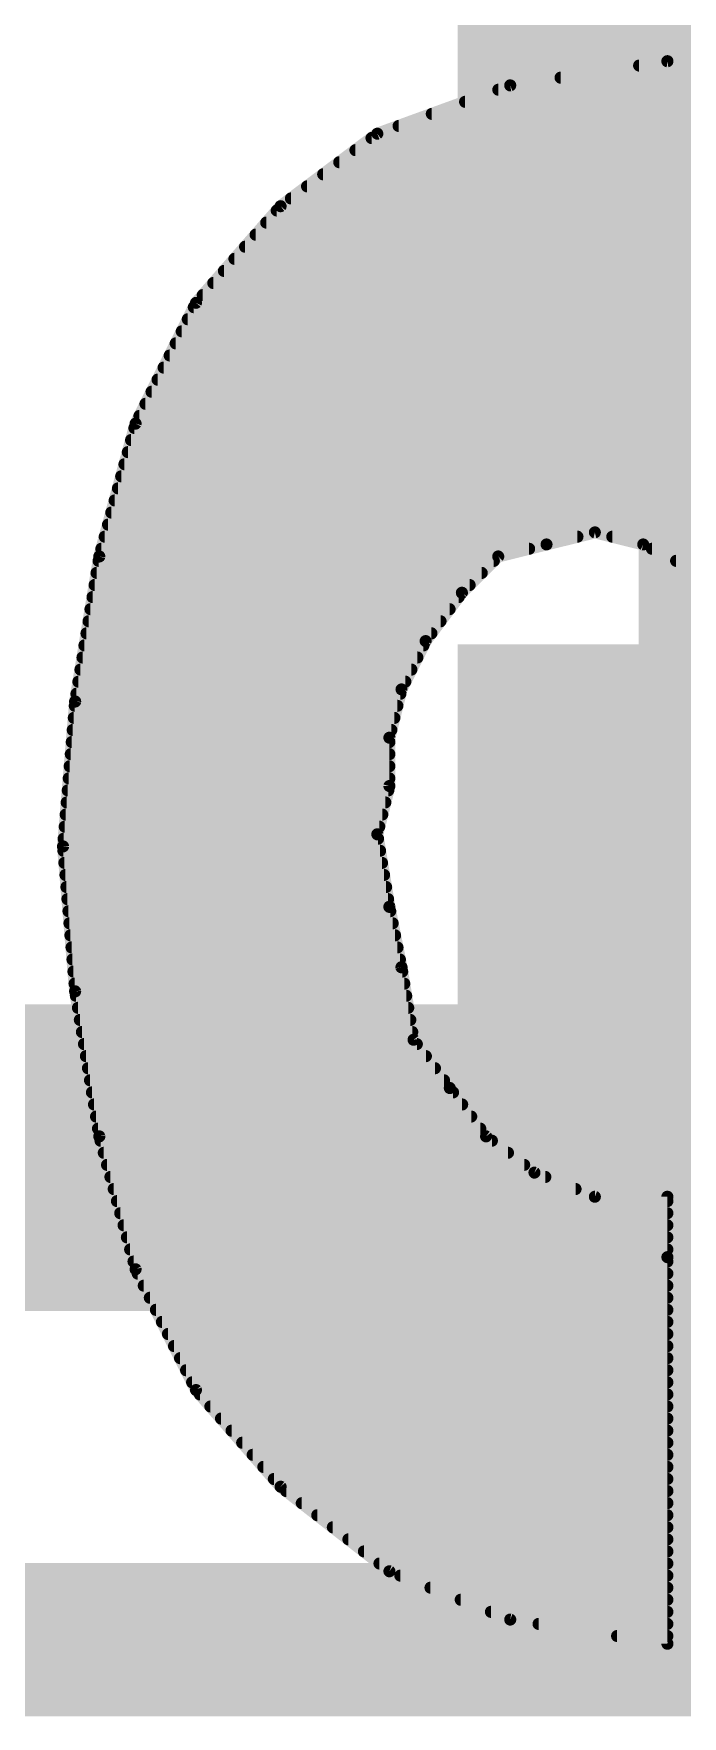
# Model space of a CAD drawing. Extents: x -33 to 74, y -20 to 37.
# Drawn here: x 8.089 to 8.626, y 6.323 to 7.716 of the extents above; entities that cross this region are included whole.
import ezdxf

# ---------------------------------------------------------------- set-up
doc = ezdxf.new("R2010")
doc.units = 0
for name, color, linetype in [('1', 12, 'CONTINUOUS'), ('22', 40, 'CONTINUOUS'), ('51', 53, 'CONTINUOUS')]:
    doc.layers.add(name, color=color, linetype=linetype)

# ---------------------------------------------------------------- blocks, each defined once
blk = doc.blocks.new('RECT')
blk.add_solid([(-0.5, -0.5), (0.5, -0.5), (-0.5, 0.5), (0.5, 0.5)])

msp = doc.modelspace()

# ---------------------------------------------------------------- linework, layer by layer
at = {"layer": '1', "const_width": 0.254}
msp.add_lwpolyline([(7.62, 6.786), (8.89, 6.786)], dxfattribs=at)
at = {"layer": '22', "const_width": 0.01}
for points in [[(8.6136, 7.6936), (8.4836, 7.6736)], [(8.5902, 7.69), (8.646, 7.69)], [(8.7036, 7.6836), (8.6136, 7.6936)], [(8.4836, 7.6736), (8.3736, 7.6336)], [(8.4737, 7.67), (8.7353, 7.67)], [(8.5252, 7.68), (8.712, 7.68)], [(8.4462, 7.66), (8.7587, 7.66)], [(8.4187, 7.65), (8.779, 7.65)], [(8.3736, 7.6336), (8.2936, 7.5736)], [(8.3688, 7.63), (8.809, 7.63)], [(8.3912, 7.64), (8.794, 7.64)], [(8.3555, 7.62), (8.824, 7.62)], [(8.3421, 7.61), (8.8366, 7.61)], [(8.3155, 7.59), (8.8533, 7.59)], [(8.3288, 7.6), (8.8449, 7.6)], [(8.2936, 7.5736), (8.2236, 7.4936)], [(8.3021, 7.58), (8.8616, 7.58)], [(8.2817, 7.56), (8.8783, 7.56)], [(8.2904, 7.57), (8.8699, 7.57)], [(8.2729, 7.55), (8.8857, 7.55)], [(8.2642, 7.54), (8.8914, 7.54)], [(8.2467, 7.52), (8.9028, 7.52)], [(8.2554, 7.53), (8.8971, 7.53)], [(8.2379, 7.51), (8.9085, 7.51)], [(8.2236, 7.4936), (8.1736, 7.3936)], [(8.2218, 7.49), (8.9199, 7.49)], [(8.2292, 7.5), (8.9142, 7.5)], [(8.2168, 7.48), (8.9257, 7.48)], [(8.2118, 7.47), (8.9314, 7.47)], [(8.2018, 7.45), (8.9428, 7.45)], [(8.2068, 7.46), (8.9371, 7.46)], [(8.1968, 7.44), (8.9485, 7.44)], [(8.1868, 7.42), (8.9599, 7.42)], [(8.1918, 7.43), (8.9542, 7.43)], [(8.1818, 7.41), (8.9644, 7.41)], [(8.1736, 7.3936), (8.1436, 7.2836)], [(8.1768, 7.4), (8.9666, 7.4)], [(8.1699, 7.38), (8.9711, 7.38)], [(8.1726, 7.39), (8.9688, 7.39)], [(8.1672, 7.37), (8.9733, 7.37)], [(8.1617, 7.35), (8.9777, 7.35)], [(8.1644, 7.36), (8.9755, 7.36)], [(8.159, 7.34), (8.98, 7.34)], [(8.1563, 7.33), (8.9822, 7.33)], [(8.1508, 7.31), (8.987, 7.31)], [(8.1535, 7.32), (8.9845, 7.32)], [(8.1481, 7.3), (8.5392, 7.3)], [(8.5136, 7.2936), (8.5536, 7.3036)], [(8.5536, 7.3036), (8.5936, 7.2936)], [(8.568, 7.3), (8.9895, 7.3)], [(8.1436, 7.2836), (8.1236, 7.1636)], [(8.143, 7.28), (8.47, 7.28)], [(8.1453, 7.29), (8.4992, 7.29)], [(8.4436, 7.2536), (8.4736, 7.2836)], [(8.4736, 7.2836), (8.5136, 7.2936)], [(8.5936, 7.2936), (8.6336, 7.2736)], [(8.6008, 7.29), (8.992, 7.29)], [(8.6208, 7.28), (8.9945, 7.28)], [(8.1413, 7.27), (8.46, 7.27)], [(8.1397, 7.26), (8.45, 7.26)], [(8.4136, 7.2136), (8.4436, 7.2536)], [(8.1363, 7.24), (8.4334, 7.24)], [(8.138, 7.25), (8.4409, 7.25)], [(8.1347, 7.23), (8.4259, 7.23)], [(8.133, 7.22), (8.4184, 7.22)], [(8.3936, 7.1736), (8.4136, 7.2136)], [(8.1297, 7.2), (8.4068, 7.2)], [(8.1313, 7.21), (8.4118, 7.21)], [(8.128, 7.19), (8.4018, 7.19)], [(8.1247, 7.17), (8.3927, 7.17)], [(8.1263, 7.18), (8.3968, 7.18)], [(8.3836, 7.1336), (8.3936, 7.1736)], [(8.1236, 7.1636), (8.1136, 7.0436)], [(8.1233, 7.16), (8.3902, 7.16)], [(8.1225, 7.15), (8.3877, 7.15)], [(8.1208, 7.13), (8.3836, 7.13)], [(8.1216, 7.14), (8.3852, 7.14)], [(8.3836, 7.0936), (8.3836, 7.1336)], [(8.12, 7.12), (8.3836, 7.12)], [(8.1183, 7.1), (8.3836, 7.1)], [(8.1191, 7.11), (8.3836, 7.11)], [(8.1175, 7.09), (8.3827, 7.09)], [(8.3736, 7.0536), (8.3836, 7.0936)], [(8.1166, 7.08), (8.3802, 7.08)], [(8.115, 7.06), (8.3752, 7.06)], [(8.1158, 7.07), (8.3777, 7.07)], [(8.1136, 7.0436), (8.1236, 6.9236)], [(8.1141, 7.05), (8.3742, 7.05)], [(8.3836, 6.9936), (8.3736, 7.0536)], [(8.1139, 7.04), (8.3759, 7.04)], [(8.1147, 7.03), (8.3775, 7.03)], [(8.1156, 7.02), (8.3792, 7.02)], [(8.1164, 7.01), (8.3809, 7.01)], [(8.1172, 7), (8.3825, 7)], [(8.1181, 6.99), (8.3843, 6.99)], [(8.3936, 6.9436), (8.3836, 6.9936)], [(8.1189, 6.98), (8.3863, 6.98)], [(8.1197, 6.97), (8.3883, 6.97)], [(8.1206, 6.96), (8.3903, 6.96)], [(8.1214, 6.95), (8.3923, 6.95)], [(8.1222, 6.94), (8.3942, 6.94)], [(8.4036, 6.8836), (8.3936, 6.9436)], [(8.1231, 6.93), (8.3959, 6.93)], [(8.1236, 6.9236), (8.1436, 6.8036)], [(8.1242, 6.92), (8.3975, 6.92)], [(8.1259, 6.91), (8.3992, 6.91)], [(8.1275, 6.9), (8.4009, 6.9)], [(8.1292, 6.89), (8.4025, 6.89)], [(8.1309, 6.88), (8.4063, 6.88)], [(8.4336, 6.8436), (8.4036, 6.8836)], [(8.1325, 6.87), (8.4138, 6.87)], [(8.1342, 6.86), (8.4213, 6.86)], [(8.1359, 6.85), (8.4288, 6.85)], [(8.1375, 6.84), (8.4363, 6.84)], [(8.4636, 6.8036), (8.4336, 6.8436)], [(8.1392, 6.83), (8.4438, 6.83)], [(8.1409, 6.82), (8.4513, 6.82)], [(8.1425, 6.81), (8.4588, 6.81)], [(8.1436, 6.8036), (8.1736, 6.6936)], [(8.1446, 6.8), (8.4684, 6.8)], [(8.5036, 6.7736), (8.4636, 6.8036)], [(8.1473, 6.79), (8.4817, 6.79)], [(8.15, 6.78), (8.4951, 6.78)], [(8.1528, 6.77), (8.5126, 6.77)], [(8.5536, 6.7536), (8.5036, 6.7736)], [(8.1555, 6.76), (8.5376, 6.76)], [(8.6136, 6.7536), (8.5536, 6.7536)], [(8.6136, 6.7036), (8.6136, 6.7536)], [(8.1582, 6.75), (8.6136, 6.75)], [(8.1609, 6.74), (8.6136, 6.74)], [(8.1637, 6.73), (8.6136, 6.73)], [(8.1664, 6.72), (8.6136, 6.72)], [(8.1691, 6.71), (8.6136, 6.71)], [(8.1719, 6.7), (8.6136, 6.7)], [(8.6136, 6.3836), (8.6136, 6.7036)], [(8.1736, 6.6936), (8.2236, 6.5936)], [(8.1754, 6.69), (8.6136, 6.69)], [(8.1804, 6.68), (8.6136, 6.68)], [(8.1854, 6.67), (8.6136, 6.67)], [(8.1904, 6.66), (8.6136, 6.66)], [(8.1954, 6.65), (8.6136, 6.65)], [(8.2004, 6.64), (8.6136, 6.64)], [(8.2054, 6.63), (8.6136, 6.63)], [(8.2104, 6.62), (8.6136, 6.62)], [(8.2154, 6.61), (8.6136, 6.61)], [(8.2204, 6.6), (8.6136, 6.6)], [(8.2236, 6.5936), (8.2936, 6.5136)], [(8.2268, 6.59), (8.6136, 6.59)], [(8.2355, 6.58), (8.6136, 6.58)], [(8.2443, 6.57), (8.6136, 6.57)], [(8.253, 6.56), (8.6136, 6.56)], [(8.2618, 6.55), (8.6136, 6.55)], [(8.2705, 6.54), (8.6136, 6.54)], [(8.2793, 6.53), (8.6136, 6.53)], [(8.288, 6.52), (8.6136, 6.52)], [(8.2936, 6.5136), (8.3836, 6.4436)], [(8.2982, 6.51), (8.6136, 6.51)], [(8.3111, 6.5), (8.6136, 6.5)], [(8.3239, 6.49), (8.6136, 6.49)], [(8.3368, 6.48), (8.6136, 6.48)], [(8.3497, 6.47), (8.6136, 6.47)], [(8.3625, 6.46), (8.6136, 6.46)], [(8.3754, 6.45), (8.6136, 6.45)], [(8.3836, 6.4436), (8.4836, 6.4036)], [(8.3926, 6.44), (8.6136, 6.44)], [(8.4176, 6.43), (8.6136, 6.43)], [(8.4426, 6.42), (8.6136, 6.42)], [(8.4676, 6.41), (8.6136, 6.41)], [(8.4836, 6.4036), (8.6136, 6.3836)], [(8.507, 6.4), (8.6136, 6.4)], [(8.572, 6.39), (8.6136, 6.39)]]:
    msp.add_lwpolyline(points, dxfattribs=at)
at = {"layer": '22', "const_width": 0.005}
for points in [[(8.5902, 7.6925, 1), (8.5902, 7.6875)], [(8.6139, 7.6961, 1), (8.6133, 7.6911)], [(8.614, 7.6911, 1), (8.6132, 7.6961)], [(8.4737, 7.6725, 1), (8.4737, 7.6675)], [(8.4832, 7.6761, 1), (8.484, 7.6711)], [(8.4845, 7.6713, 1), (8.4827, 7.6759)], [(8.5252, 7.6825, 1), (8.5252, 7.6775)], [(8.4462, 7.6625, 1), (8.4462, 7.6575)], [(8.4187, 7.6525, 1), (8.4187, 7.6475)], [(8.3688, 7.6325, 1), (8.3688, 7.6275)], [(8.3727, 7.6359, 1), (8.3745, 7.6313)], [(8.3751, 7.6316, 1), (8.3721, 7.6356)], [(8.3912, 7.6425, 1), (8.3912, 7.6375)], [(8.3555, 7.6225, 1), (8.3555, 7.6175)], [(8.3421, 7.6125, 1), (8.3421, 7.6075)], [(8.3155, 7.5925, 1), (8.3155, 7.5875)], [(8.3288, 7.6025, 1), (8.3288, 7.5975)], [(8.2921, 7.5756, 1), (8.2951, 7.5716)], [(8.2955, 7.572, 1), (8.2917, 7.5752)], [(8.3021, 7.5825, 1), (8.3021, 7.5775)], [(8.2817, 7.5625, 1), (8.2817, 7.5575)], [(8.2904, 7.5725, 1), (8.2904, 7.5675)], [(8.2729, 7.5525, 1), (8.2729, 7.5475)], [(8.2642, 7.5425, 1), (8.2642, 7.5375)], [(8.2467, 7.5225, 1), (8.2467, 7.5175)], [(8.2554, 7.5325, 1), (8.2554, 7.5275)], [(8.2379, 7.5125, 1), (8.2379, 7.5075)], [(8.2218, 7.4925, 1), (8.2218, 7.4875)], [(8.2217, 7.4952, 1), (8.2255, 7.492)], [(8.2258, 7.4925, 1), (8.2214, 7.4947)], [(8.2292, 7.5025, 1), (8.2292, 7.4975)], [(8.2168, 7.4825, 1), (8.2168, 7.4775)], [(8.2118, 7.4725, 1), (8.2118, 7.4675)], [(8.2018, 7.4525, 1), (8.2018, 7.4475)], [(8.2068, 7.4625, 1), (8.2068, 7.4575)], [(8.1968, 7.4425, 1), (8.1968, 7.4375)], [(8.1868, 7.4225, 1), (8.1868, 7.4175)], [(8.1918, 7.4325, 1), (8.1918, 7.4275)], [(8.1818, 7.4125, 1), (8.1818, 7.4075)], [(8.1714, 7.3947, 1), (8.1758, 7.3925)], [(8.176, 7.3929, 1), (8.1712, 7.3943)], [(8.1768, 7.4025, 1), (8.1768, 7.3975)], [(8.1699, 7.3825, 1), (8.1699, 7.3775)], [(8.1726, 7.3925, 1), (8.1726, 7.3875)], [(8.1672, 7.3725, 1), (8.1672, 7.3675)], [(8.1617, 7.3525, 1), (8.1617, 7.3475)], [(8.1644, 7.3625, 1), (8.1644, 7.3575)], [(8.159, 7.3425, 1), (8.159, 7.3375)], [(8.1563, 7.3325, 1), (8.1563, 7.3275)], [(8.1508, 7.3125, 1), (8.1508, 7.3075)], [(8.1535, 7.3225, 1), (8.1535, 7.3175)], [(8.1481, 7.3025, 1), (8.1481, 7.2975)], [(8.5392, 7.2975, 1), (8.5392, 7.3025)], [(8.5542, 7.306, 1), (8.553, 7.3012)], [(8.5542, 7.3012, 1), (8.553, 7.306)], [(8.568, 7.3025, 1), (8.568, 7.2975)], [(8.143, 7.2825, 1), (8.143, 7.2775)], [(8.1461, 7.2832, 1), (8.1411, 7.284)], [(8.1412, 7.2843, 1), (8.146, 7.2829)], [(8.1453, 7.2925, 1), (8.1453, 7.2875)], [(8.47, 7.2775, 1), (8.47, 7.2825)], [(8.473, 7.286, 1), (8.4742, 7.2812)], [(8.4754, 7.2818, 1), (8.4718, 7.2854)], [(8.4992, 7.2875, 1), (8.4992, 7.2925)], [(8.513, 7.296, 1), (8.5142, 7.2912)], [(8.5142, 7.2912, 1), (8.513, 7.296)], [(8.5947, 7.2958, 1), (8.5925, 7.2914)], [(8.593, 7.2912, 1), (8.5942, 7.296)], [(8.6008, 7.2925, 1), (8.6008, 7.2875)], [(8.6208, 7.2825, 1), (8.6208, 7.2775)], [(8.1413, 7.2725, 1), (8.1413, 7.2675)], [(8.46, 7.2675, 1), (8.46, 7.2725)], [(8.1397, 7.2625, 1), (8.1397, 7.2575)], [(8.4418, 7.2554, 1), (8.4454, 7.2518)], [(8.4456, 7.2521, 1), (8.4416, 7.2551)], [(8.45, 7.2575, 1), (8.45, 7.2625)], [(8.1363, 7.2425, 1), (8.1363, 7.2375)], [(8.138, 7.2525, 1), (8.138, 7.2475)], [(8.4334, 7.2375, 1), (8.4334, 7.2425)], [(8.4409, 7.2475, 1), (8.4409, 7.2525)], [(8.1347, 7.2325, 1), (8.1347, 7.2275)], [(8.4259, 7.2275, 1), (8.4259, 7.2325)], [(8.133, 7.2225, 1), (8.133, 7.2175)], [(8.4116, 7.2151, 1), (8.4156, 7.2121)], [(8.4158, 7.2125, 1), (8.4114, 7.2147)], [(8.4184, 7.2175, 1), (8.4184, 7.2225)], [(8.1297, 7.2025, 1), (8.1297, 7.1975)], [(8.1313, 7.2125, 1), (8.1313, 7.2075)], [(8.4068, 7.1975, 1), (8.4068, 7.2025)], [(8.4118, 7.2075, 1), (8.4118, 7.2125)], [(8.128, 7.1925, 1), (8.128, 7.1875)], [(8.4018, 7.1875, 1), (8.4018, 7.1925)], [(8.1247, 7.1725, 1), (8.1247, 7.1675)], [(8.1263, 7.1825, 1), (8.1263, 7.1775)], [(8.3914, 7.1747, 1), (8.3958, 7.1725)], [(8.396, 7.173, 1), (8.3912, 7.1742)], [(8.3927, 7.1675, 1), (8.3927, 7.1725)], [(8.3968, 7.1775, 1), (8.3968, 7.1825)], [(8.1233, 7.1625, 1), (8.1233, 7.1575)], [(8.1261, 7.1634, 1), (8.1211, 7.1638)], [(8.1211, 7.164, 1), (8.1261, 7.1632)], [(8.3902, 7.1575, 1), (8.3902, 7.1625)], [(8.1225, 7.1525, 1), (8.1225, 7.1475)], [(8.3877, 7.1475, 1), (8.3877, 7.1525)], [(8.1208, 7.1325, 1), (8.1208, 7.1275)], [(8.1216, 7.1425, 1), (8.1216, 7.1375)], [(8.3861, 7.1336, 1), (8.3811, 7.1336)], [(8.3812, 7.1342, 1), (8.386, 7.133)], [(8.3836, 7.1275, 1), (8.3836, 7.1325)], [(8.3852, 7.1375, 1), (8.3852, 7.1425)], [(8.12, 7.1225, 1), (8.12, 7.1175)], [(8.3836, 7.1175, 1), (8.3836, 7.1225)], [(8.1183, 7.1025, 1), (8.1183, 7.0975)], [(8.1191, 7.1125, 1), (8.1191, 7.1075)], [(8.3836, 7.1075, 1), (8.3836, 7.1125)], [(8.3836, 7.0975, 1), (8.3836, 7.1025)], [(8.1175, 7.0925, 1), (8.1175, 7.0875)], [(8.3811, 7.0936, 1), (8.3861, 7.0936)], [(8.386, 7.093, 1), (8.3812, 7.0942)], [(8.3827, 7.0875, 1), (8.3827, 7.0925)], [(8.1166, 7.0825, 1), (8.1166, 7.0775)], [(8.3802, 7.0775, 1), (8.3802, 7.0825)], [(8.115, 7.0625, 1), (8.115, 7.0575)], [(8.1158, 7.0725, 1), (8.1158, 7.0675)], [(8.3752, 7.0575, 1), (8.3752, 7.0625)], [(8.3777, 7.0675, 1), (8.3777, 7.0725)], [(8.1161, 7.0438, 1), (8.1111, 7.0434)], [(8.1141, 7.0525, 1), (8.1141, 7.0475)], [(8.3761, 7.054, 1), (8.3711, 7.0532)], [(8.3712, 7.0542, 1), (8.376, 7.053)], [(8.3742, 7.0475, 1), (8.3742, 7.0525)], [(8.1111, 7.0438, 1), (8.1161, 7.0434)], [(8.1139, 7.0425, 1), (8.1139, 7.0375)], [(8.1147, 7.0325, 1), (8.1147, 7.0275)], [(8.3759, 7.0375, 1), (8.3759, 7.0425)], [(8.3775, 7.0275, 1), (8.3775, 7.0325)], [(8.1156, 7.0225, 1), (8.1156, 7.0175)], [(8.3792, 7.0175, 1), (8.3792, 7.0225)], [(8.1164, 7.0125, 1), (8.1164, 7.0075)], [(8.3809, 7.0075, 1), (8.3809, 7.0125)], [(8.1172, 7.0025, 1), (8.1172, 6.9975)], [(8.1181, 6.9925, 1), (8.1181, 6.9875)], [(8.3861, 6.9941, 1), (8.3811, 6.9931)], [(8.3811, 6.9932, 1), (8.3861, 6.994)], [(8.3825, 6.9975, 1), (8.3825, 7.0025)], [(8.3843, 6.9875, 1), (8.3843, 6.9925)], [(8.1189, 6.9825, 1), (8.1189, 6.9775)], [(8.3863, 6.9775, 1), (8.3863, 6.9825)], [(8.1197, 6.9725, 1), (8.1197, 6.9675)], [(8.1206, 6.9625, 1), (8.1206, 6.9575)], [(8.3883, 6.9675, 1), (8.3883, 6.9725)], [(8.3903, 6.9575, 1), (8.3903, 6.9625)], [(8.1214, 6.9525, 1), (8.1214, 6.9475)], [(8.3923, 6.9475, 1), (8.3923, 6.9525)], [(8.1222, 6.9425, 1), (8.1222, 6.9375)], [(8.3961, 6.944, 1), (8.3911, 6.9432)], [(8.3911, 6.9431, 1), (8.3961, 6.9441)], [(8.3942, 6.9375, 1), (8.3942, 6.9425)], [(8.1231, 6.9325, 1), (8.1231, 6.9275)], [(8.1261, 6.924, 1), (8.1211, 6.9232)], [(8.1211, 6.9234, 1), (8.1261, 6.9238)], [(8.1242, 6.9225, 1), (8.1242, 6.9175)], [(8.3959, 6.9275, 1), (8.3959, 6.9325)], [(8.3975, 6.9175, 1), (8.3975, 6.9225)], [(8.1259, 6.9125, 1), (8.1259, 6.9075)], [(8.3992, 6.9075, 1), (8.3992, 6.9125)], [(8.1275, 6.9025, 1), (8.1275, 6.8975)], [(8.1292, 6.8925, 1), (8.1292, 6.8875)], [(8.4009, 6.8975, 1), (8.4009, 6.9025)], [(8.4025, 6.8875, 1), (8.4025, 6.8925)], [(8.1309, 6.8825, 1), (8.1309, 6.8775)], [(8.4056, 6.8851, 1), (8.4016, 6.8821)], [(8.4011, 6.8832, 1), (8.4061, 6.884)], [(8.4063, 6.8775, 1), (8.4063, 6.8825)], [(8.1325, 6.8725, 1), (8.1325, 6.8675)], [(8.4138, 6.8675, 1), (8.4138, 6.8725)], [(8.1342, 6.8625, 1), (8.1342, 6.8575)], [(8.1359, 6.8525, 1), (8.1359, 6.8475)], [(8.4213, 6.8575, 1), (8.4213, 6.8625)], [(8.4288, 6.8475, 1), (8.4288, 6.8525)], [(8.1375, 6.8425, 1), (8.1375, 6.8375)], [(8.4356, 6.8451, 1), (8.4316, 6.8421)], [(8.4316, 6.8421, 1), (8.4356, 6.8451)], [(8.4363, 6.8375, 1), (8.4363, 6.8425)], [(8.1392, 6.8325, 1), (8.1392, 6.8275)], [(8.4438, 6.8275, 1), (8.4438, 6.8325)], [(8.1409, 6.8225, 1), (8.1409, 6.8175)], [(8.1425, 6.8125, 1), (8.1425, 6.8075)], [(8.4513, 6.8175, 1), (8.4513, 6.8225)], [(8.4588, 6.8075, 1), (8.4588, 6.8125)], [(8.146, 6.8043, 1), (8.1412, 6.8029)], [(8.1411, 6.8032, 1), (8.1461, 6.804)], [(8.1446, 6.8025, 1), (8.1446, 6.7975)], [(8.4651, 6.8056, 1), (8.4621, 6.8016)], [(8.4616, 6.8021, 1), (8.4656, 6.8051)], [(8.4684, 6.7975, 1), (8.4684, 6.8025)], [(8.1473, 6.7925, 1), (8.1473, 6.7875)], [(8.15, 6.7825, 1), (8.15, 6.7775)], [(8.4817, 6.7875, 1), (8.4817, 6.7925)], [(8.4951, 6.7775, 1), (8.4951, 6.7825)], [(8.1528, 6.7725, 1), (8.1528, 6.7675)], [(8.5045, 6.7759, 1), (8.5027, 6.7713)], [(8.5021, 6.7716, 1), (8.5051, 6.7756)], [(8.5126, 6.7675, 1), (8.5126, 6.7725)], [(8.1555, 6.7625, 1), (8.1555, 6.7575)], [(8.5376, 6.7575, 1), (8.5376, 6.7625)], [(8.5536, 6.7561, 1), (8.5536, 6.7511)], [(8.5527, 6.7513, 1), (8.5545, 6.7559)], [(8.6161, 6.7536, 1), (8.6111, 6.7536)], [(8.6136, 6.7511, 1), (8.6136, 6.7561)], [(8.1582, 6.7525, 1), (8.1582, 6.7475)], [(8.1609, 6.7425, 1), (8.1609, 6.7375)], [(8.6136, 6.7475, 1), (8.6136, 6.7525)], [(8.6136, 6.7375, 1), (8.6136, 6.7425)], [(8.1637, 6.7325, 1), (8.1637, 6.7275)], [(8.6136, 6.7275, 1), (8.6136, 6.7325)], [(8.1664, 6.7225, 1), (8.1664, 6.7175)], [(8.1691, 6.7125, 1), (8.1691, 6.7075)], [(8.6136, 6.7175, 1), (8.6136, 6.7225)], [(8.6136, 6.7075, 1), (8.6136, 6.7125)], [(8.1719, 6.7025, 1), (8.1719, 6.6975)], [(8.6161, 6.7036, 1), (8.6111, 6.7036)], [(8.6111, 6.7036, 1), (8.6161, 6.7036)], [(8.6136, 6.6975, 1), (8.6136, 6.7025)], [(8.1758, 6.6947, 1), (8.1714, 6.6925)], [(8.1712, 6.6929, 1), (8.176, 6.6943)], [(8.1754, 6.6925, 1), (8.1754, 6.6875)], [(8.6136, 6.6875, 1), (8.6136, 6.6925)], [(8.1804, 6.6825, 1), (8.1804, 6.6775)], [(8.1854, 6.6725, 1), (8.1854, 6.6675)], [(8.6136, 6.6775, 1), (8.6136, 6.6825)], [(8.6136, 6.6675, 1), (8.6136, 6.6725)], [(8.1904, 6.6625, 1), (8.1904, 6.6575)], [(8.6136, 6.6575, 1), (8.6136, 6.6625)], [(8.1954, 6.6525, 1), (8.1954, 6.6475)], [(8.2004, 6.6425, 1), (8.2004, 6.6375)], [(8.6136, 6.6475, 1), (8.6136, 6.6525)], [(8.6136, 6.6375, 1), (8.6136, 6.6425)], [(8.2054, 6.6325, 1), (8.2054, 6.6275)], [(8.6136, 6.6275, 1), (8.6136, 6.6325)], [(8.2104, 6.6225, 1), (8.2104, 6.6175)], [(8.6136, 6.6175, 1), (8.6136, 6.6225)], [(8.2154, 6.6125, 1), (8.2154, 6.6075)], [(8.2204, 6.6025, 1), (8.2204, 6.5975)], [(8.6136, 6.6075, 1), (8.6136, 6.6125)], [(8.6136, 6.5975, 1), (8.6136, 6.6025)], [(8.2255, 6.5952, 1), (8.2217, 6.592)], [(8.2214, 6.5925, 1), (8.2258, 6.5947)], [(8.2268, 6.5925, 1), (8.2268, 6.5875)], [(8.6136, 6.5875, 1), (8.6136, 6.5925)], [(8.2355, 6.5825, 1), (8.2355, 6.5775)], [(8.2443, 6.5725, 1), (8.2443, 6.5675)], [(8.6136, 6.5775, 1), (8.6136, 6.5825)], [(8.6136, 6.5675, 1), (8.6136, 6.5725)], [(8.253, 6.5625, 1), (8.253, 6.5575)], [(8.6136, 6.5575, 1), (8.6136, 6.5625)], [(8.2618, 6.5525, 1), (8.2618, 6.5475)], [(8.6136, 6.5475, 1), (8.6136, 6.5525)], [(8.2705, 6.5425, 1), (8.2705, 6.5375)], [(8.2793, 6.5325, 1), (8.2793, 6.5275)], [(8.6136, 6.5375, 1), (8.6136, 6.5425)], [(8.6136, 6.5275, 1), (8.6136, 6.5325)], [(8.288, 6.5225, 1), (8.288, 6.5175)], [(8.6136, 6.5175, 1), (8.6136, 6.5225)], [(8.2951, 6.5156, 1), (8.2921, 6.5116)], [(8.2917, 6.512, 1), (8.2955, 6.5152)], [(8.2982, 6.5125, 1), (8.2982, 6.5075)], [(8.3111, 6.5025, 1), (8.3111, 6.4975)], [(8.6136, 6.5075, 1), (8.6136, 6.5125)], [(8.6136, 6.4975, 1), (8.6136, 6.5025)], [(8.3239, 6.4925, 1), (8.3239, 6.4875)], [(8.6136, 6.4875, 1), (8.6136, 6.4925)], [(8.3368, 6.4825, 1), (8.3368, 6.4775)], [(8.6136, 6.4775, 1), (8.6136, 6.4825)], [(8.3497, 6.4725, 1), (8.3497, 6.4675)], [(8.3625, 6.4625, 1), (8.3625, 6.4575)], [(8.6136, 6.4675, 1), (8.6136, 6.4725)], [(8.6136, 6.4575, 1), (8.6136, 6.4625)], [(8.3754, 6.4525, 1), (8.3754, 6.4475)], [(8.6136, 6.4475, 1), (8.6136, 6.4525)], [(8.3845, 6.4459, 1), (8.3827, 6.4413)], [(8.3821, 6.4416, 1), (8.3851, 6.4456)], [(8.3926, 6.4425, 1), (8.3926, 6.4375)], [(8.6136, 6.4375, 1), (8.6136, 6.4425)], [(8.4176, 6.4325, 1), (8.4176, 6.4275)], [(8.4426, 6.4225, 1), (8.4426, 6.4175)], [(8.6136, 6.4275, 1), (8.6136, 6.4325)], [(8.6136, 6.4175, 1), (8.6136, 6.4225)], [(8.4676, 6.4125, 1), (8.4676, 6.4075)], [(8.484, 6.4061, 1), (8.4832, 6.4011)], [(8.4827, 6.4013, 1), (8.4845, 6.4059)], [(8.6136, 6.4075, 1), (8.6136, 6.4125)], [(8.507, 6.4025, 1), (8.507, 6.3975)], [(8.572, 6.3925, 1), (8.572, 6.3875)], [(8.6136, 6.3975, 1), (8.6136, 6.4025)], [(8.6136, 6.3875, 1), (8.6136, 6.3925)], [(8.6111, 6.3836, 1), (8.6161, 6.3836)], [(8.6132, 6.3811, 1), (8.614, 6.3861)]]:
    msp.add_lwpolyline(points, format="xyb", dxfattribs=at)
at = {"layer": '51'}
for points, const_width in [([(8.666, 7.121), (8.666, 7.611)], 0.1524), ([(12.065, 6.387), (5.715, 6.387)], 0.127)]:
    msp.add_lwpolyline(points, dxfattribs=dict(at, const_width=const_width))
at = {"layer": '51', "const_width": 0.0762}
for points in [[(8.7041, 7.611, 1), (8.6279, 7.611)], [(8.6279, 7.121, 1), (8.7041, 7.121)]]:
    msp.add_lwpolyline(points, format="xyb", dxfattribs=at)

# ---------------------------------------------------------------- block references
at = {"layer": '1', "xscale": 0.85, "yscale": 0.9, "rotation": 270}
for p in [(8.89, 7.946), (8.89, 6.786)]:
    msp.add_blockref('RECT', p, dxfattribs=at)
at = {"layer": '51', "xscale": 0.3, "yscale": 0.5999, "rotation": 270}
for p in [(8.8852, 7.77), (8.8852, 6.9572)]:
    msp.add_blockref('RECT', p, dxfattribs=at)

doc.saveas('drawing.dxf')
